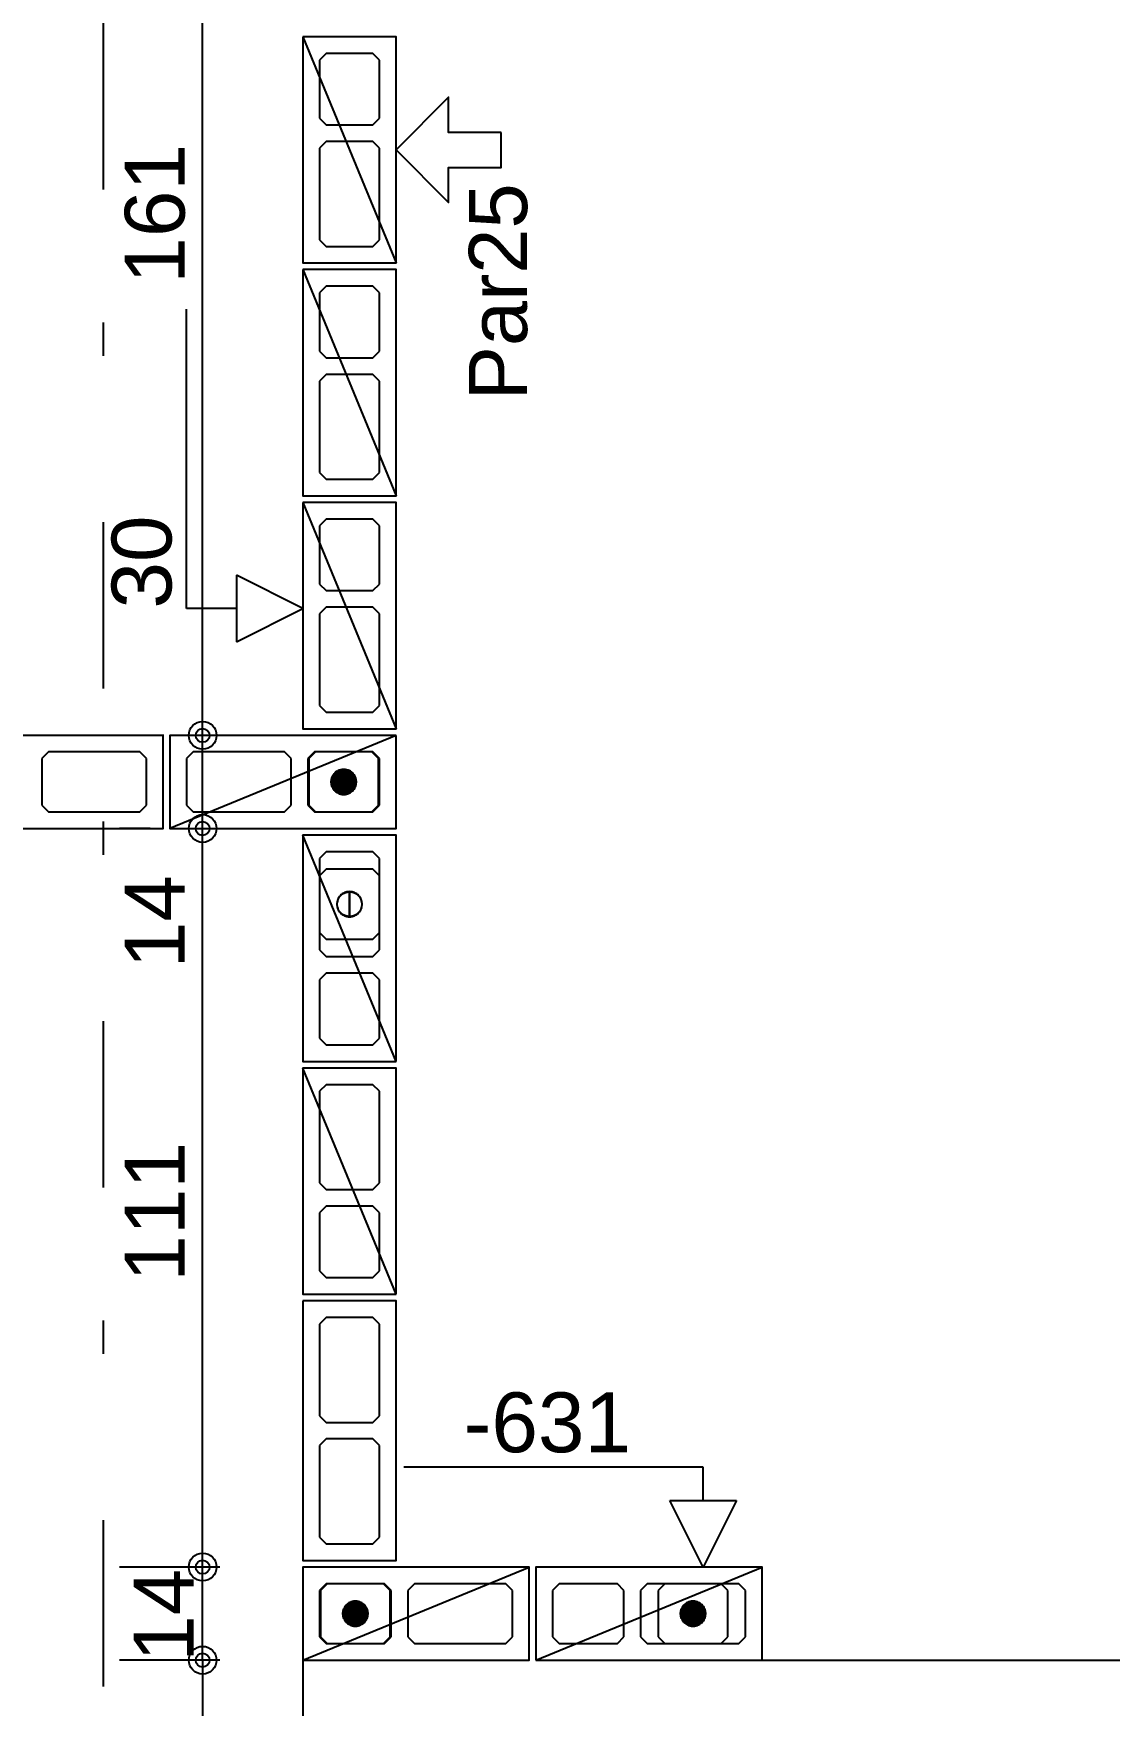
# Model space of a CAD drawing. Extents: x 0 to 119, y 0 to 84.
# Drawn here: x 26.03 to 29.26, y 39.7 to 44.73 of the extents above; entities that cross this region are included whole.
import ezdxf

# ---------------------------------------------------------------- set-up
doc = ezdxf.new("R2010")
doc.units = 0
doc.header["$MEASUREMENT"] = 0
doc.linetypes.add('ESTILO_TQS_0003', pattern=[1.5, 0.5, -0.4, 0.1, -0.5])
doc.linetypes.add('ESTILO_TQS_0005', pattern=[0.4, 0.3, -0.1])
for name, color, linetype in [('17', 90, 'CONTINUOUS'), ('18', 6, 'CONTINUOUS'), ('20', 1, 'CONTINUOUS'), ('27', 250, 'CONTINUOUS'), ('3', 7, 'CONTINUOUS'), ('35', 255, 'CONTINUOUS')]:
    doc.layers.add(name, color=color, linetype=linetype)
doc.styles.add('TQS_ARIAL', font='arial.ttf')

msp = doc.modelspace()

# ---------------------------------------------------------------- linework, layer by layer
at = {"layer": '17', "color": 90, "linetype": 'Continuous'}
for p, q in [((26.9103, 40.07), (26.8903, 40.05)), ((27.0803, 40.07), (26.9103, 40.07)), ((27.1003, 40.05), (27.0803, 40.07)), ((27.9253, 40.07), (27.9053, 40.05)), ((28.0953, 40.07), (27.9253, 40.07)), ((28.1153, 40.05), (28.0953, 40.07)), ((26.8903, 40.05), (26.8903, 39.91)), ((27.1003, 39.91), (27.1003, 40.05)), ((27.9053, 40.05), (27.9053, 39.91)), ((28.1153, 39.91), (28.1153, 40.05)), ((26.8903, 39.91), (26.9103, 39.89)), ((27.0803, 39.89), (27.1003, 39.91)), ((27.9053, 39.91), (27.9253, 39.89)), ((28.0953, 39.89), (28.1153, 39.91)), ((26.9103, 39.89), (27.0803, 39.89)), ((27.9253, 39.89), (28.0953, 39.89))]:
    msp.add_line(p, q, dxfattribs=at)
for points in [[(26.9959, 39.98), (26.995897, 39.979939), (26.995888, 39.979879), (26.995872, 39.97982), (26.995851, 39.979763), (26.995825, 39.979709), (26.995792, 39.979657), (26.995755, 39.979609), (26.995713, 39.979565), (26.995667, 39.979526), (26.995617, 39.979491), (26.995564, 39.979461), (26.995508, 39.979437), (26.99545, 39.979419), (26.995391, 39.979407), (26.99533, 39.979401), (26.99527, 39.979401), (26.995209, 39.979407), (26.99515, 39.979419), (26.995092, 39.979437), (26.995036, 39.979461), (26.994983, 39.979491), (26.994933, 39.979526), (26.994887, 39.979565), (26.994845, 39.979609), (26.994808, 39.979657), (26.994775, 39.979709), (26.994749, 39.979763), (26.994728, 39.97982), (26.994712, 39.979879), (26.994703, 39.979939), (26.9947, 39.98), (27.0331, 39.98), (27.032906, 39.983824), (27.032326, 39.987609), (27.031366, 39.991316), (27.030037, 39.994907), (27.02835, 39.998344), (27.026325, 40.001594), (27.023981, 40.004622), (27.021343, 40.007397), (27.018438, 40.009891), (27.015295, 40.012079), (27.011947, 40.013937), (27.008428, 40.015447), (27.004775, 40.016593), (27.001024, 40.017364), (26.997215, 40.017751), (26.993385, 40.017751), (26.989576, 40.017364), (26.985825, 40.016593), (26.982172, 40.015447), (26.978653, 40.013937), (26.975305, 40.012079), (26.972162, 40.009891), (26.969257, 40.007397), (26.966619, 40.004622), (26.964275, 40.001594), (26.96225, 39.998344), (26.960563, 39.994907), (26.959234, 39.991316), (26.958274, 39.987609), (26.957694, 39.983824), (26.9575, 39.98), (26.9959, 39.98)], [(28.0109, 39.98), (28.010897, 39.979939), (28.010888, 39.979879), (28.010872, 39.97982), (28.010851, 39.979763), (28.010825, 39.979709), (28.010792, 39.979657), (28.010755, 39.979609), (28.010713, 39.979565), (28.010667, 39.979526), (28.010617, 39.979491), (28.010564, 39.979461), (28.010508, 39.979437), (28.01045, 39.979419), (28.010391, 39.979407), (28.01033, 39.979401), (28.01027, 39.979401), (28.010209, 39.979407), (28.01015, 39.979419), (28.010092, 39.979437), (28.010036, 39.979461), (28.009983, 39.979491), (28.009933, 39.979526), (28.009887, 39.979565), (28.009845, 39.979609), (28.009808, 39.979657), (28.009775, 39.979709), (28.009749, 39.979763), (28.009728, 39.97982), (28.009712, 39.979879), (28.009703, 39.979939), (28.0097, 39.98), (28.0481, 39.98), (28.047906, 39.983824), (28.047326, 39.987609), (28.046366, 39.991316), (28.045037, 39.994907), (28.04335, 39.998344), (28.041325, 40.001594), (28.038981, 40.004622), (28.036343, 40.007397), (28.033438, 40.009891), (28.030295, 40.012079), (28.026947, 40.013937), (28.023428, 40.015447), (28.019775, 40.016593), (28.016024, 40.017364), (28.012215, 40.017751), (28.008385, 40.017751), (28.004576, 40.017364), (28.000825, 40.016593), (27.997172, 40.015447), (27.993653, 40.013937), (27.990305, 40.012079), (27.987162, 40.009891), (27.984257, 40.007397), (27.981619, 40.004622), (27.979275, 40.001594), (27.97725, 39.998344), (27.975563, 39.994907), (27.974234, 39.991316), (27.973274, 39.987609), (27.972694, 39.983824), (27.9725, 39.98), (28.0109, 39.98)], [(26.9947, 39.98), (26.994703, 39.980061), (26.994712, 39.980121), (26.994728, 39.98018), (26.994749, 39.980237), (26.994775, 39.980291), (26.994808, 39.980343), (26.994845, 39.980391), (26.994887, 39.980435), (26.994933, 39.980474), (26.994983, 39.980509), (26.995036, 39.980539), (26.995092, 39.980563), (26.99515, 39.980581), (26.995209, 39.980593), (26.99527, 39.980599), (26.99533, 39.980599), (26.995391, 39.980593), (26.99545, 39.980581), (26.995508, 39.980563), (26.995564, 39.980539), (26.995617, 39.980509), (26.995667, 39.980474), (26.995713, 39.980435), (26.995755, 39.980391), (26.995792, 39.980343), (26.995825, 39.980291), (26.995851, 39.980237), (26.995872, 39.98018), (26.995888, 39.980121), (26.995897, 39.980061), (26.9959, 39.98), (26.9575, 39.98), (26.957694, 39.976176), (26.958274, 39.972391), (26.959234, 39.968684), (26.960563, 39.965093), (26.96225, 39.961656), (26.964275, 39.958406), (26.966619, 39.955378), (26.969257, 39.952603), (26.972162, 39.950109), (26.975305, 39.947921), (26.978653, 39.946063), (26.982172, 39.944553), (26.985825, 39.943407), (26.989576, 39.942636), (26.993385, 39.942249), (26.997215, 39.942249), (27.001024, 39.942636), (27.004775, 39.943407), (27.008428, 39.944553), (27.011947, 39.946063), (27.015295, 39.947921), (27.018438, 39.950109), (27.021343, 39.952603), (27.023981, 39.955378), (27.026325, 39.958406), (27.02835, 39.961656), (27.030037, 39.965093), (27.031366, 39.968684), (27.032326, 39.972391), (27.032906, 39.976176), (27.0331, 39.98), (26.9947, 39.98)], [(28.0097, 39.98), (28.009703, 39.980061), (28.009712, 39.980121), (28.009728, 39.98018), (28.009749, 39.980237), (28.009775, 39.980291), (28.009808, 39.980343), (28.009845, 39.980391), (28.009887, 39.980435), (28.009933, 39.980474), (28.009983, 39.980509), (28.010036, 39.980539), (28.010092, 39.980563), (28.01015, 39.980581), (28.010209, 39.980593), (28.01027, 39.980599), (28.01033, 39.980599), (28.010391, 39.980593), (28.01045, 39.980581), (28.010508, 39.980563), (28.010564, 39.980539), (28.010617, 39.980509), (28.010667, 39.980474), (28.010713, 39.980435), (28.010755, 39.980391), (28.010792, 39.980343), (28.010825, 39.980291), (28.010851, 39.980237), (28.010872, 39.98018), (28.010888, 39.980121), (28.010897, 39.980061), (28.0109, 39.98), (27.9725, 39.98), (27.972694, 39.976176), (27.973274, 39.972391), (27.974234, 39.968684), (27.975563, 39.965093), (27.97725, 39.961656), (27.979275, 39.958406), (27.981619, 39.955378), (27.984257, 39.952603), (27.987162, 39.950109), (27.990305, 39.947921), (27.993653, 39.946063), (27.997172, 39.944553), (28.000825, 39.943407), (28.004576, 39.942636), (28.008385, 39.942249), (28.012215, 39.942249), (28.016024, 39.942636), (28.019775, 39.943407), (28.023428, 39.944553), (28.026947, 39.946063), (28.030295, 39.947921), (28.033438, 39.950109), (28.036343, 39.952603), (28.038981, 39.955378), (28.041325, 39.958406), (28.04335, 39.961656), (28.045037, 39.965093), (28.046366, 39.968684), (28.047326, 39.972391), (28.047906, 39.976176), (28.0481, 39.98), (28.0097, 39.98)]]:
    msp.add_lwpolyline(points, dxfattribs=at)
for centre in [(26.9953, 39.98), (28.0103, 39.98)]:
    msp.add_circle(centre, 0.0372, dxfattribs=at)
for points in [[(26.9959, 39.98), (26.972162, 40.009891), (26.969257, 40.007397)], [(26.9959, 39.98), (26.975305, 40.012079), (26.972162, 40.009891)], [(26.9959, 39.98), (26.978653, 40.013937), (26.975305, 40.012079)], [(26.9959, 39.98), (26.982172, 40.015447), (26.978653, 40.013937)], [(26.9959, 39.98), (26.985825, 40.016593), (26.982172, 40.015447)], [(26.9959, 39.98), (26.989576, 40.017364), (26.985825, 40.016593)], [(26.9959, 39.98), (26.993385, 40.017751), (26.989576, 40.017364)], [(26.9959, 39.98), (26.997215, 40.017751), (26.993385, 40.017751)], [(27.0331, 39.98), (26.997215, 40.017751), (26.9959, 39.98)], [(27.0331, 39.98), (27.001024, 40.017364), (26.997215, 40.017751)], [(27.0331, 39.98), (27.004775, 40.016593), (27.001024, 40.017364)], [(27.0331, 39.98), (27.008428, 40.015447), (27.004775, 40.016593)], [(27.0331, 39.98), (27.011947, 40.013937), (27.008428, 40.015447)], [(27.0331, 39.98), (27.015295, 40.012079), (27.011947, 40.013937)], [(27.0331, 39.98), (27.018438, 40.009891), (27.015295, 40.012079)], [(27.0331, 39.98), (27.021343, 40.007397), (27.018438, 40.009891)], [(28.0109, 39.98), (27.987162, 40.009891), (27.984257, 40.007397)], [(28.0109, 39.98), (27.990305, 40.012079), (27.987162, 40.009891)], [(28.0109, 39.98), (27.993653, 40.013937), (27.990305, 40.012079)], [(28.0109, 39.98), (27.997172, 40.015447), (27.993653, 40.013937)], [(28.0109, 39.98), (28.000825, 40.016593), (27.997172, 40.015447)], [(28.0109, 39.98), (28.004576, 40.017364), (28.000825, 40.016593)], [(28.0109, 39.98), (28.008385, 40.017751), (28.004576, 40.017364)], [(28.0109, 39.98), (28.012215, 40.017751), (28.008385, 40.017751)], [(28.0481, 39.98), (28.012215, 40.017751), (28.0109, 39.98)], [(28.0481, 39.98), (28.016024, 40.017364), (28.012215, 40.017751)], [(28.0481, 39.98), (28.019775, 40.016593), (28.016024, 40.017364)], [(28.0481, 39.98), (28.023428, 40.015447), (28.019775, 40.016593)], [(28.0481, 39.98), (28.026947, 40.013937), (28.023428, 40.015447)], [(28.0481, 39.98), (28.030295, 40.012079), (28.026947, 40.013937)], [(28.0481, 39.98), (28.033438, 40.009891), (28.030295, 40.012079)], [(28.0481, 39.98), (28.036343, 40.007397), (28.033438, 40.009891)], [(26.9959, 39.98), (26.957694, 39.983824), (26.9575, 39.98)], [(26.9947, 39.98), (26.9575, 39.98), (26.957694, 39.976176)], [(26.9959, 39.98), (26.958274, 39.987609), (26.957694, 39.983824)], [(26.9947, 39.98), (26.957694, 39.976176), (26.958274, 39.972391)], [(26.9959, 39.98), (26.959234, 39.991316), (26.958274, 39.987609)], [(26.9947, 39.98), (26.958274, 39.972391), (26.959234, 39.968684)], [(26.9959, 39.98), (26.960563, 39.994907), (26.959234, 39.991316)], [(26.9947, 39.98), (26.959234, 39.968684), (26.960563, 39.965093)], [(26.9959, 39.98), (26.96225, 39.998344), (26.960563, 39.994907)], [(26.9947, 39.98), (26.960563, 39.965093), (26.96225, 39.961656)], [(26.9959, 39.98), (26.964275, 40.001594), (26.96225, 39.998344)], [(26.9947, 39.98), (26.96225, 39.961656), (26.964275, 39.958406)], [(26.9959, 39.98), (26.966619, 40.004622), (26.964275, 40.001594)], [(26.9947, 39.98), (26.964275, 39.958406), (26.966619, 39.955378)], [(26.9959, 39.98), (26.969257, 40.007397), (26.966619, 40.004622)], [(26.9947, 39.98), (26.966619, 39.955378), (26.969257, 39.952603)], [(26.9947, 39.98), (26.969257, 39.952603), (26.972162, 39.950109)], [(26.9947, 39.98), (26.972162, 39.950109), (26.975305, 39.947921)], [(26.9947, 39.98), (26.975305, 39.947921), (26.978653, 39.946063)], [(26.9947, 39.98), (26.978653, 39.946063), (26.982172, 39.944553)], [(26.9947, 39.98), (26.982172, 39.944553), (26.985825, 39.943407)], [(26.9947, 39.98), (26.985825, 39.943407), (26.989576, 39.942636)], [(26.9947, 39.98), (26.989576, 39.942636), (26.993385, 39.942249)], [(26.9947, 39.98), (26.993385, 39.942249), (26.997215, 39.942249)], [(26.994933, 39.980474), (26.994728, 39.98018), (26.9947, 39.98)], [(26.994933, 39.980474), (26.9947, 39.98), (26.9947, 39.98)], [(26.994933, 39.980474), (26.9947, 39.98), (26.9947, 39.98)], [(26.994933, 39.980474), (26.9947, 39.98), (26.9947, 39.98)], [(26.994933, 39.980474), (26.9947, 39.98), (26.9947, 39.98)], [(26.994933, 39.980474), (26.9947, 39.98), (26.9947, 39.98)], [(26.994933, 39.980474), (26.9947, 39.98), (26.9947, 39.98)], [(26.994933, 39.980474), (26.9947, 39.98), (26.9947, 39.98)], [(26.994933, 39.980474), (26.9947, 39.98), (26.9947, 39.98)], [(26.994933, 39.980474), (26.9947, 39.98), (26.9947, 39.98)], [(26.994933, 39.980474), (26.9947, 39.98), (26.9947, 39.98)], [(26.994933, 39.980474), (26.9947, 39.98), (26.9947, 39.98)], [(26.994933, 39.980474), (26.9947, 39.98), (26.9947, 39.98)], [(26.994933, 39.980474), (26.9947, 39.98), (26.9947, 39.98)], [(26.994933, 39.980474), (26.9947, 39.98), (26.9947, 39.98)], [(26.994933, 39.980474), (26.9947, 39.98), (26.9947, 39.98)], [(26.994933, 39.980474), (26.9947, 39.98), (26.9947, 39.98)], [(26.994933, 39.980474), (26.9947, 39.98), (26.9947, 39.98)], [(26.994933, 39.980474), (26.9947, 39.98), (26.9947, 39.98)], [(26.994933, 39.980474), (26.9947, 39.98), (26.9947, 39.98)], [(26.994933, 39.980474), (26.9947, 39.98), (26.9947, 39.98)], [(26.994933, 39.980474), (26.9947, 39.98), (26.9947, 39.98)], [(26.994933, 39.980474), (26.9947, 39.98), (26.9947, 39.98)], [(26.9947, 39.98), (26.997215, 39.942249), (27.0331, 39.98)], [(26.994933, 39.980474), (26.994775, 39.980291), (26.994728, 39.98018)], [(26.994933, 39.980474), (26.994808, 39.980343), (26.994775, 39.980291)], [(26.994933, 39.980474), (26.994845, 39.980391), (26.994808, 39.980343)], [(26.994933, 39.980474), (26.994887, 39.980435), (26.994845, 39.980391)], [(26.994933, 39.980474), (26.994933, 39.980474), (26.994887, 39.980435)], [(26.994933, 39.980474), (26.994887, 39.980435), (26.994887, 39.980435)], [(26.994933, 39.980474), (26.994933, 39.980474), (26.994933, 39.980474)], [(26.9959, 39.98), (26.995667, 39.979526), (26.995667, 39.979526)], [(26.9959, 39.98), (26.995667, 39.979526), (26.995667, 39.979526)], [(26.9959, 39.98), (26.995667, 39.979526), (26.995713, 39.979565)], [(26.9959, 39.98), (26.995713, 39.979565), (26.995713, 39.979565)], [(26.9959, 39.98), (26.995713, 39.979565), (26.995755, 39.979609)], [(26.9959, 39.98), (26.995755, 39.979609), (26.995792, 39.979657)], [(26.9959, 39.98), (26.995792, 39.979657), (26.995825, 39.979709)], [(26.9959, 39.98), (26.995825, 39.979709), (26.995872, 39.97982)], [(26.9959, 39.98), (26.995872, 39.97982), (26.9959, 39.98)], [(26.9959, 39.98), (26.9959, 39.98), (26.9959, 39.98)], [(26.9959, 39.98), (26.9959, 39.98), (26.9959, 39.98)], [(26.9959, 39.98), (26.9959, 39.98), (26.9959, 39.98)], [(26.9959, 39.98), (26.9959, 39.98), (26.9959, 39.98)], [(26.9959, 39.98), (26.9959, 39.98), (26.9959, 39.98)], [(26.9959, 39.98), (26.9959, 39.98), (26.9959, 39.98)], [(26.9959, 39.98), (26.9959, 39.98), (26.9959, 39.98)], [(26.9959, 39.98), (26.9959, 39.98), (26.9959, 39.98)], [(26.9959, 39.98), (26.9959, 39.98), (26.9959, 39.98)], [(26.9959, 39.98), (26.9959, 39.98), (26.9959, 39.98)], [(26.9959, 39.98), (26.9959, 39.98), (26.9959, 39.98)], [(26.9959, 39.98), (26.9959, 39.98), (26.9959, 39.98)], [(26.9959, 39.98), (26.9959, 39.98), (26.9959, 39.98)], [(26.9959, 39.98), (26.9959, 39.98), (26.9959, 39.98)], [(26.9959, 39.98), (26.9959, 39.98), (26.9959, 39.98)], [(26.9959, 39.98), (26.9959, 39.98), (26.9959, 39.98)], [(26.9959, 39.98), (26.9959, 39.98), (26.9959, 39.98)], [(26.9959, 39.98), (26.9959, 39.98), (26.9959, 39.98)], [(26.9959, 39.98), (26.9959, 39.98), (26.9959, 39.98)], [(26.9959, 39.98), (26.9959, 39.98), (26.9959, 39.98)], [(26.9959, 39.98), (26.9959, 39.98), (26.9959, 39.98)], [(27.0331, 39.98), (26.997215, 39.942249), (27.001024, 39.942636)], [(27.0331, 39.98), (27.001024, 39.942636), (27.004775, 39.943407)], [(27.0331, 39.98), (27.004775, 39.943407), (27.008428, 39.944553)], [(27.0331, 39.98), (27.008428, 39.944553), (27.011947, 39.946063)], [(27.0331, 39.98), (27.011947, 39.946063), (27.015295, 39.947921)], [(27.0331, 39.98), (27.015295, 39.947921), (27.018438, 39.950109)], [(27.0331, 39.98), (27.018438, 39.950109), (27.021343, 39.952603)], [(27.0331, 39.98), (27.023981, 40.004622), (27.021343, 40.007397)], [(27.0331, 39.98), (27.021343, 39.952603), (27.023981, 39.955378)], [(27.0331, 39.98), (27.026325, 40.001594), (27.023981, 40.004622)], [(27.0331, 39.98), (27.023981, 39.955378), (27.026325, 39.958406)], [(27.0331, 39.98), (27.02835, 39.998344), (27.026325, 40.001594)], [(27.0331, 39.98), (27.026325, 39.958406), (27.02835, 39.961656)], [(27.0331, 39.98), (27.030037, 39.994907), (27.02835, 39.998344)], [(27.0331, 39.98), (27.02835, 39.961656), (27.030037, 39.965093)], [(27.0331, 39.98), (27.031366, 39.991316), (27.030037, 39.994907)], [(27.0331, 39.98), (27.030037, 39.965093), (27.031366, 39.968684)], [(27.0331, 39.98), (27.032326, 39.987609), (27.031366, 39.991316)], [(27.0331, 39.98), (27.031366, 39.968684), (27.032326, 39.972391)], [(27.0331, 39.98), (27.032906, 39.983824), (27.032326, 39.987609)], [(27.0331, 39.98), (27.032326, 39.972391), (27.032906, 39.976176)], [(28.0109, 39.98), (27.972694, 39.983824), (27.9725, 39.98)], [(28.0097, 39.98), (27.9725, 39.98), (27.972694, 39.976176)], [(28.0109, 39.98), (27.973274, 39.987609), (27.972694, 39.983824)], [(28.0097, 39.98), (27.972694, 39.976176), (27.973274, 39.972391)], [(28.0109, 39.98), (27.974234, 39.991316), (27.973274, 39.987609)], [(28.0097, 39.98), (27.973274, 39.972391), (27.974234, 39.968684)], [(28.0109, 39.98), (27.975563, 39.994907), (27.974234, 39.991316)], [(28.0097, 39.98), (27.974234, 39.968684), (27.975563, 39.965093)], [(28.0109, 39.98), (27.97725, 39.998344), (27.975563, 39.994907)], [(28.0097, 39.98), (27.975563, 39.965093), (27.97725, 39.961656)], [(28.0109, 39.98), (27.979275, 40.001594), (27.97725, 39.998344)], [(28.0097, 39.98), (27.97725, 39.961656), (27.979275, 39.958406)], [(28.0109, 39.98), (27.981619, 40.004622), (27.979275, 40.001594)], [(28.0097, 39.98), (27.979275, 39.958406), (27.981619, 39.955378)], [(28.0109, 39.98), (27.984257, 40.007397), (27.981619, 40.004622)], [(28.0097, 39.98), (27.981619, 39.955378), (27.984257, 39.952603)], [(28.0097, 39.98), (27.984257, 39.952603), (27.987162, 39.950109)], [(28.0097, 39.98), (27.987162, 39.950109), (27.990305, 39.947921)], [(28.0097, 39.98), (27.990305, 39.947921), (27.993653, 39.946063)], [(28.0097, 39.98), (27.993653, 39.946063), (27.997172, 39.944553)], [(28.0097, 39.98), (27.997172, 39.944553), (28.000825, 39.943407)], [(28.0097, 39.98), (28.000825, 39.943407), (28.004576, 39.942636)], [(28.0097, 39.98), (28.004576, 39.942636), (28.008385, 39.942249)], [(28.0097, 39.98), (28.008385, 39.942249), (28.012215, 39.942249)], [(28.009933, 39.980474), (28.009728, 39.98018), (28.0097, 39.98)], [(28.009933, 39.980474), (28.0097, 39.98), (28.0097, 39.98)], [(28.009933, 39.980474), (28.0097, 39.98), (28.0097, 39.98)], [(28.009933, 39.980474), (28.0097, 39.98), (28.0097, 39.98)], [(28.009933, 39.980474), (28.0097, 39.98), (28.0097, 39.98)], [(28.009933, 39.980474), (28.0097, 39.98), (28.0097, 39.98)], [(28.009933, 39.980474), (28.0097, 39.98), (28.0097, 39.98)], [(28.009933, 39.980474), (28.0097, 39.98), (28.0097, 39.98)], [(28.009933, 39.980474), (28.0097, 39.98), (28.0097, 39.98)], [(28.009933, 39.980474), (28.0097, 39.98), (28.0097, 39.98)], [(28.009933, 39.980474), (28.0097, 39.98), (28.0097, 39.98)], [(28.009933, 39.980474), (28.0097, 39.98), (28.0097, 39.98)], [(28.009933, 39.980474), (28.0097, 39.98), (28.0097, 39.98)], [(28.009933, 39.980474), (28.0097, 39.98), (28.0097, 39.98)], [(28.009933, 39.980474), (28.0097, 39.98), (28.0097, 39.98)], [(28.009933, 39.980474), (28.0097, 39.98), (28.0097, 39.98)], [(28.009933, 39.980474), (28.0097, 39.98), (28.0097, 39.98)], [(28.009933, 39.980474), (28.0097, 39.98), (28.0097, 39.98)], [(28.009933, 39.980474), (28.0097, 39.98), (28.0097, 39.98)], [(28.009933, 39.980474), (28.0097, 39.98), (28.0097, 39.98)], [(28.009933, 39.980474), (28.0097, 39.98), (28.0097, 39.98)], [(28.009933, 39.980474), (28.0097, 39.98), (28.0097, 39.98)], [(28.009933, 39.980474), (28.0097, 39.98), (28.0097, 39.98)], [(28.0097, 39.98), (28.012215, 39.942249), (28.0481, 39.98)], [(28.009933, 39.980474), (28.009775, 39.980291), (28.009728, 39.98018)], [(28.009933, 39.980474), (28.009808, 39.980343), (28.009775, 39.980291)], [(28.009933, 39.980474), (28.009845, 39.980391), (28.009808, 39.980343)], [(28.009933, 39.980474), (28.009887, 39.980435), (28.009845, 39.980391)], [(28.009933, 39.980474), (28.009933, 39.980474), (28.009887, 39.980435)], [(28.009933, 39.980474), (28.009887, 39.980435), (28.009887, 39.980435)], [(28.009933, 39.980474), (28.009933, 39.980474), (28.009933, 39.980474)], [(28.0109, 39.98), (28.010667, 39.979526), (28.010667, 39.979526)], [(28.0109, 39.98), (28.010667, 39.979526), (28.010667, 39.979526)], [(28.0109, 39.98), (28.010667, 39.979526), (28.010713, 39.979565)], [(28.0109, 39.98), (28.010713, 39.979565), (28.010713, 39.979565)], [(28.0109, 39.98), (28.010713, 39.979565), (28.010755, 39.979609)], [(28.0109, 39.98), (28.010755, 39.979609), (28.010792, 39.979657)], [(28.0109, 39.98), (28.010792, 39.979657), (28.010825, 39.979709)], [(28.0109, 39.98), (28.010825, 39.979709), (28.010872, 39.97982)], [(28.0109, 39.98), (28.010872, 39.97982), (28.0109, 39.98)], [(28.0109, 39.98), (28.0109, 39.98), (28.0109, 39.98)], [(28.0109, 39.98), (28.0109, 39.98), (28.0109, 39.98)], [(28.0109, 39.98), (28.0109, 39.98), (28.0109, 39.98)], [(28.0109, 39.98), (28.0109, 39.98), (28.0109, 39.98)], [(28.0109, 39.98), (28.0109, 39.98), (28.0109, 39.98)], [(28.0109, 39.98), (28.0109, 39.98), (28.0109, 39.98)], [(28.0109, 39.98), (28.0109, 39.98), (28.0109, 39.98)], [(28.0109, 39.98), (28.0109, 39.98), (28.0109, 39.98)], [(28.0109, 39.98), (28.0109, 39.98), (28.0109, 39.98)], [(28.0109, 39.98), (28.0109, 39.98), (28.0109, 39.98)], [(28.0109, 39.98), (28.0109, 39.98), (28.0109, 39.98)], [(28.0109, 39.98), (28.0109, 39.98), (28.0109, 39.98)], [(28.0109, 39.98), (28.0109, 39.98), (28.0109, 39.98)], [(28.0109, 39.98), (28.0109, 39.98), (28.0109, 39.98)], [(28.0109, 39.98), (28.0109, 39.98), (28.0109, 39.98)], [(28.0109, 39.98), (28.0109, 39.98), (28.0109, 39.98)], [(28.0109, 39.98), (28.0109, 39.98), (28.0109, 39.98)], [(28.0109, 39.98), (28.0109, 39.98), (28.0109, 39.98)], [(28.0109, 39.98), (28.0109, 39.98), (28.0109, 39.98)], [(28.0109, 39.98), (28.0109, 39.98), (28.0109, 39.98)], [(28.0109, 39.98), (28.0109, 39.98), (28.0109, 39.98)], [(28.0481, 39.98), (28.012215, 39.942249), (28.016024, 39.942636)], [(28.0481, 39.98), (28.016024, 39.942636), (28.019775, 39.943407)], [(28.0481, 39.98), (28.019775, 39.943407), (28.023428, 39.944553)], [(28.0481, 39.98), (28.023428, 39.944553), (28.026947, 39.946063)], [(28.0481, 39.98), (28.026947, 39.946063), (28.030295, 39.947921)], [(28.0481, 39.98), (28.030295, 39.947921), (28.033438, 39.950109)], [(28.0481, 39.98), (28.033438, 39.950109), (28.036343, 39.952603)], [(28.0481, 39.98), (28.038981, 40.004622), (28.036343, 40.007397)], [(28.0481, 39.98), (28.036343, 39.952603), (28.038981, 39.955378)], [(28.0481, 39.98), (28.041325, 40.001594), (28.038981, 40.004622)], [(28.0481, 39.98), (28.038981, 39.955378), (28.041325, 39.958406)], [(28.0481, 39.98), (28.04335, 39.998344), (28.041325, 40.001594)], [(28.0481, 39.98), (28.041325, 39.958406), (28.04335, 39.961656)], [(28.0481, 39.98), (28.045037, 39.994907), (28.04335, 39.998344)], [(28.0481, 39.98), (28.04335, 39.961656), (28.045037, 39.965093)], [(28.0481, 39.98), (28.046366, 39.991316), (28.045037, 39.994907)], [(28.0481, 39.98), (28.045037, 39.965093), (28.046366, 39.968684)], [(28.0481, 39.98), (28.047326, 39.987609), (28.046366, 39.991316)], [(28.0481, 39.98), (28.046366, 39.968684), (28.047326, 39.972391)], [(28.0481, 39.98), (28.047906, 39.983824), (28.047326, 39.987609)], [(28.0481, 39.98), (28.047326, 39.972391), (28.047906, 39.976176)]]:
    msp.add_solid(points, dxfattribs=at)
at = {"layer": '18', "color": 6, "linetype": 'ESTILO_TQS_0003'}
msp.add_line((26.2378, 71.761279), (26.2378, 35.258524), dxfattribs=at)
at = {"layer": '18', "color": 6, "linetype": 'Continuous'}
for p, q in [((26.4878, 43.001298), (26.4878, 43.901298)), ((26.8378, 43.001298), (26.6378, 43.101298)), ((26.6378, 43.101298), (26.6378, 42.901298)), ((26.6378, 43.001298), (26.4878, 43.001298)), ((26.6378, 42.901298), (26.8378, 43.001298))]:
    msp.add_line(p, q, dxfattribs=at)
at = {"layer": '20', "color": 1, "linetype": 'Continuous'}
for p, q in [((28.040588, 40.42), (27.140588, 40.42)), ((28.040588, 40.32), (28.040588, 40.42)), ((28.040588, 40.12), (27.940588, 40.32)), ((27.940588, 40.32), (28.140588, 40.32)), ((28.140588, 40.32), (28.040588, 40.12))]:
    msp.add_line(p, q, dxfattribs=at)
at = {"layer": '27', "color": 250, "linetype": 'ESTILO_TQS_0005'}
for points in [[(26.9078, 44.670049), (26.8878, 44.650049), (26.8878, 44.475049), (26.9078, 44.455049), (27.0478, 44.455049), (27.0678, 44.475049), (27.0678, 44.650049), (27.0478, 44.670049), (26.9078, 44.670049)], [(26.9078, 44.405049), (26.8878, 44.385049), (26.8878, 44.110049), (26.9078, 44.090049), (27.0478, 44.090049), (27.0678, 44.110049), (27.0678, 44.385049), (27.0478, 44.405049), (26.9078, 44.405049)], [(26.9078, 43.970049), (26.8878, 43.950049), (26.8878, 43.775049), (26.9078, 43.755049), (27.0478, 43.755049), (27.0678, 43.775049), (27.0678, 43.950049), (27.0478, 43.970049), (26.9078, 43.970049)], [(26.9078, 43.705049), (26.8878, 43.685049), (26.8878, 43.410049), (26.9078, 43.390049), (27.0478, 43.390049), (27.0678, 43.410049), (27.0678, 43.685049), (27.0478, 43.705049), (26.9078, 43.705049)], [(26.9078, 43.270049), (26.8878, 43.250049), (26.8878, 43.075049), (26.9078, 43.055049), (27.0478, 43.055049), (27.0678, 43.075049), (27.0678, 43.250049), (27.0478, 43.270049), (26.9078, 43.270049)], [(26.9078, 43.005049), (26.8878, 42.985049), (26.8878, 42.710049), (26.9078, 42.690049), (27.0478, 42.690049), (27.0678, 42.710049), (27.0678, 42.985049), (27.0478, 43.005049), (26.9078, 43.005049)], [(26.0528, 42.410049), (26.0728, 42.390049), (26.3478, 42.390049), (26.3678, 42.410049), (26.3678, 42.550049), (26.3478, 42.570049), (26.0728, 42.570049), (26.0528, 42.550049), (26.0528, 42.410049)], [(26.8028, 42.550049), (26.7828, 42.570049), (26.5078, 42.570049), (26.4878, 42.550049), (26.4878, 42.410049), (26.5078, 42.390049), (26.7828, 42.390049), (26.8028, 42.410049), (26.8028, 42.550049)], [(27.0678, 42.550049), (27.0478, 42.570049), (26.8728, 42.570049), (26.8528, 42.550049), (26.8528, 42.410049), (26.8728, 42.390049), (27.0478, 42.390049), (27.0678, 42.410049), (27.0678, 42.550049)], [(27.047804, 41.955049), (27.067804, 41.975049), (27.067804, 42.250049), (27.047804, 42.270049), (26.907804, 42.270049), (26.887804, 42.250049), (26.887804, 41.975049), (26.907804, 41.955049), (27.047804, 41.955049)], [(27.047804, 41.690049), (27.067804, 41.710049), (27.067804, 41.885049), (27.047804, 41.905049), (26.907804, 41.905049), (26.887804, 41.885049), (26.887804, 41.710049), (26.907804, 41.690049), (27.047804, 41.690049)], [(27.047804, 41.255049), (27.067804, 41.275049), (27.067804, 41.550049), (27.047804, 41.570049), (26.907804, 41.570049), (26.887804, 41.550049), (26.887804, 41.275049), (26.907804, 41.255049), (27.047804, 41.255049)], [(27.047804, 40.990049), (27.067804, 41.010049), (27.067804, 41.185049), (27.047804, 41.205049), (26.907804, 41.205049), (26.887804, 41.185049), (26.887804, 41.010049), (26.907804, 40.990049), (27.047804, 40.990049)], [(26.9078, 40.87), (26.8878, 40.85), (26.8878, 40.575), (26.9078, 40.555), (27.0478, 40.555), (27.0678, 40.575), (27.0678, 40.85), (27.0478, 40.87), (26.9078, 40.87)], [(26.9078, 40.505), (26.8878, 40.485), (26.8878, 40.21), (26.9078, 40.19), (27.0478, 40.19), (27.0678, 40.21), (27.0678, 40.485), (27.0478, 40.505), (26.9078, 40.505)], [(26.8878, 39.91), (26.9078, 39.89), (27.0828, 39.89), (27.1028, 39.91), (27.1028, 40.05), (27.0828, 40.07), (26.9078, 40.07), (26.8878, 40.05), (26.8878, 39.91)], [(27.1528, 39.91), (27.1728, 39.89), (27.4478, 39.89), (27.4678, 39.91), (27.4678, 40.05), (27.4478, 40.07), (27.1728, 40.07), (27.1528, 40.05), (27.1528, 39.91)], [(27.5878, 39.91), (27.6078, 39.89), (27.7828, 39.89), (27.8028, 39.91), (27.8028, 40.05), (27.7828, 40.07), (27.6078, 40.07), (27.5878, 40.05), (27.5878, 39.91)], [(27.8528, 39.91), (27.8728, 39.89), (28.1478, 39.89), (28.1678, 39.91), (28.1678, 40.05), (28.1478, 40.07), (27.8728, 40.07), (27.8528, 40.05), (27.8528, 39.91)]]:
    msp.add_lwpolyline(points, dxfattribs=at)
at = {"layer": '3', "color": 7, "linetype": 'Continuous'}
for p, q in [((26.8378, 44.720049), (27.1178, 44.040049)), ((26.8378, 44.020049), (27.1178, 43.340049)), ((26.8378, 43.320049), (27.1178, 42.640049)), ((27.1178, 42.620049), (26.4378, 42.340049)), ((26.8753, 42.570048), (26.8553, 42.550049)), ((26.8553, 42.550049), (26.8553, 42.410048)), ((27.0453, 42.570049), (26.8753, 42.570048)), ((27.0653, 42.550049), (27.0453, 42.570049)), ((27.0653, 42.410048), (27.0653, 42.550049)), ((26.8553, 42.410048), (26.8753, 42.390048)), ((26.8753, 42.390048), (27.0453, 42.390049)), ((27.0453, 42.390049), (27.0653, 42.410048)), ((27.117804, 41.640049), (26.837804, 42.320049)), ((26.907804, 42.217549), (26.887804, 42.197549)), ((26.887804, 42.197549), (26.887804, 42.027548)), ((27.047804, 42.217549), (26.907804, 42.217549)), ((27.067804, 42.197549), (27.047804, 42.217549)), ((27.067804, 42.027548), (27.067804, 42.197549)), ((26.887804, 42.027548), (26.907804, 42.007548)), ((27.047804, 42.007549), (27.067804, 42.027548)), ((26.907804, 42.007548), (27.047804, 42.007549)), ((27.117804, 40.940049), (26.837804, 41.620049)), ((26.8378, 39.84), (27.5178, 40.12)), ((27.5378, 39.84), (28.2178, 40.12))]:
    msp.add_line(p, q, dxfattribs=at)
for points in [[(26.8378, 44.720049), (26.8378, 44.040049), (27.1178, 44.040049), (27.1178, 44.720049), (26.8378, 44.720049)], [(27.433747, 44.432706), (27.275774, 44.432706), (27.275774, 44.538022), (27.1178, 44.380049), (27.275774, 44.222075), (27.275774, 44.327391), (27.433747, 44.327391), (27.433747, 44.432706)], [(26.8378, 44.020049), (26.8378, 43.340049), (27.1178, 43.340049), (27.1178, 44.020049), (26.8378, 44.020049)], [(26.8378, 43.320049), (26.8378, 42.640049), (27.1178, 42.640049), (27.1178, 43.320049), (26.8378, 43.320049)], [(25.6378, 42.340049), (26.4178, 42.340049), (26.4178, 42.620049), (25.6378, 42.620049), (25.6378, 42.340049)], [(27.1178, 42.620049), (26.4378, 42.620049), (26.4378, 42.340049), (27.1178, 42.340049), (27.1178, 42.620049)], [(26.9609, 42.480049), (26.960897, 42.479988), (26.960888, 42.479928), (26.960872, 42.479869), (26.960851, 42.479812), (26.960825, 42.479757), (26.960792, 42.479706), (26.960755, 42.479658), (26.960713, 42.479614), (26.960667, 42.479574), (26.960617, 42.479539), (26.960564, 42.47951), (26.960508, 42.479486), (26.96045, 42.479468), (26.960391, 42.479455), (26.96033, 42.479449), (26.96027, 42.479449), (26.960209, 42.479455), (26.96015, 42.479468), (26.960092, 42.479486), (26.960036, 42.47951), (26.959983, 42.479539), (26.959933, 42.479574), (26.959887, 42.479614), (26.959845, 42.479658), (26.959808, 42.479706), (26.959775, 42.479757), (26.959749, 42.479812), (26.959728, 42.479869), (26.959712, 42.479928), (26.959703, 42.479988), (26.9597, 42.480049), (26.9981, 42.480049), (26.997906, 42.483873), (26.997326, 42.487658), (26.996366, 42.491364), (26.995037, 42.494955), (26.99335, 42.498393), (26.991325, 42.501642), (26.988981, 42.50467), (26.986343, 42.507446), (26.983438, 42.50994), (26.980295, 42.512127), (26.976947, 42.513986), (26.973428, 42.515496), (26.969775, 42.516642), (26.966024, 42.517413), (26.962215, 42.5178), (26.958385, 42.5178), (26.954576, 42.517413), (26.950825, 42.516642), (26.947172, 42.515496), (26.943653, 42.513986), (26.940305, 42.512127), (26.937162, 42.50994), (26.934257, 42.507446), (26.931619, 42.50467), (26.929275, 42.501642), (26.92725, 42.498393), (26.925563, 42.494955), (26.924234, 42.491364), (26.923274, 42.487658), (26.922694, 42.483873), (26.9225, 42.480048), (26.9609, 42.480049)], [(26.9597, 42.480049), (26.959703, 42.480109), (26.959712, 42.480169), (26.959728, 42.480228), (26.959749, 42.480285), (26.959775, 42.48034), (26.959808, 42.480391), (26.959845, 42.480439), (26.959887, 42.480483), (26.959933, 42.480523), (26.959983, 42.480558), (26.960036, 42.480587), (26.960092, 42.480611), (26.96015, 42.480629), (26.960209, 42.480642), (26.96027, 42.480648), (26.96033, 42.480648), (26.960391, 42.480642), (26.96045, 42.480629), (26.960508, 42.480611), (26.960564, 42.480587), (26.960617, 42.480558), (26.960667, 42.480523), (26.960713, 42.480483), (26.960755, 42.480439), (26.960792, 42.480391), (26.960825, 42.48034), (26.960851, 42.480285), (26.960872, 42.480228), (26.960888, 42.480169), (26.960897, 42.480109), (26.9609, 42.480049), (26.9225, 42.480048), (26.922694, 42.476224), (26.923274, 42.472439), (26.924234, 42.468733), (26.925563, 42.465142), (26.92725, 42.461704), (26.929275, 42.458455), (26.931619, 42.455427), (26.934257, 42.452651), (26.937162, 42.450157), (26.940305, 42.44797), (26.943653, 42.446111), (26.947172, 42.444601), (26.950825, 42.443455), (26.954576, 42.442684), (26.958385, 42.442297), (26.962215, 42.442297), (26.966024, 42.442684), (26.969775, 42.443455), (26.973428, 42.444601), (26.976947, 42.446111), (26.980295, 42.44797), (26.983438, 42.450157), (26.986343, 42.452651), (26.988981, 42.455427), (26.991325, 42.458455), (26.99335, 42.461704), (26.995037, 42.465142), (26.996366, 42.468733), (26.997326, 42.472439), (26.997906, 42.476224), (26.9981, 42.480049), (26.9597, 42.480049)], [(27.117804, 41.640049), (27.117804, 42.320049), (26.837804, 42.320049), (26.837804, 41.640049), (27.117804, 41.640049)], [(26.977804, 42.113149), (26.977864, 42.113145), (26.977924, 42.113136), (26.977983, 42.113121), (26.97804, 42.1131), (26.978095, 42.113073), (26.978146, 42.113041), (26.978194, 42.113004), (26.978239, 42.112962), (26.978278, 42.112916), (26.978313, 42.112866), (26.978342, 42.112813), (26.978366, 42.112757), (26.978385, 42.112699), (26.978397, 42.112639), (26.978403, 42.112579), (26.978403, 42.112518), (26.978397, 42.112458), (26.978385, 42.112398), (26.978366, 42.11234), (26.978342, 42.112284), (26.978313, 42.112231), (26.978278, 42.112181), (26.978239, 42.112135), (26.978194, 42.112093), (26.978146, 42.112056), (26.978095, 42.112024), (26.97804, 42.111997), (26.977983, 42.111976), (26.977924, 42.111961), (26.977864, 42.111952), (26.977804, 42.111949), (26.977804, 42.150349), (26.973979, 42.150155), (26.970195, 42.149575), (26.966488, 42.148615), (26.962897, 42.147285), (26.959459, 42.145599), (26.95621, 42.143573), (26.953182, 42.14123), (26.950406, 42.138591), (26.947912, 42.135686), (26.945725, 42.132543), (26.943867, 42.129195), (26.942357, 42.125677), (26.94121, 42.122023), (26.94044, 42.118272), (26.940052, 42.114463), (26.940052, 42.110634), (26.94044, 42.106825), (26.94121, 42.103074), (26.942357, 42.09942), (26.943867, 42.095902), (26.945725, 42.092554), (26.947912, 42.089411), (26.950406, 42.086506), (26.953182, 42.083867), (26.95621, 42.081524), (26.959459, 42.079498), (26.962897, 42.077812), (26.966488, 42.076482), (26.970195, 42.075522), (26.97398, 42.074942), (26.977804, 42.074749), (26.977804, 42.113149)], [(26.977804, 42.111949), (26.977743, 42.111952), (26.977683, 42.111961), (26.977624, 42.111976), (26.977567, 42.111997), (26.977512, 42.112024), (26.977461, 42.112056), (26.977413, 42.112093), (26.977369, 42.112135), (26.977329, 42.112181), (26.977294, 42.112231), (26.977265, 42.112284), (26.977241, 42.11234), (26.977223, 42.112398), (26.977211, 42.112458), (26.977204, 42.112518), (26.977204, 42.112579), (26.977211, 42.112639), (26.977223, 42.112699), (26.977241, 42.112757), (26.977265, 42.112813), (26.977294, 42.112866), (26.977329, 42.112916), (26.977369, 42.112962), (26.977413, 42.113004), (26.977461, 42.113041), (26.977512, 42.113073), (26.977567, 42.1131), (26.977624, 42.113121), (26.977683, 42.113136), (26.977743, 42.113145), (26.977804, 42.113149), (26.977804, 42.074749), (26.981628, 42.074942), (26.985413, 42.075522), (26.98912, 42.076482), (26.99271, 42.077812), (26.996148, 42.079498), (26.999398, 42.081524), (27.002426, 42.083867), (27.005201, 42.086506), (27.007695, 42.089411), (27.009882, 42.092554), (27.011741, 42.095902), (27.013251, 42.09942), (27.014397, 42.103074), (27.015168, 42.106825), (27.015555, 42.110634), (27.015555, 42.114463), (27.015168, 42.118272), (27.014397, 42.122023), (27.013251, 42.125677), (27.011741, 42.129195), (27.009882, 42.132543), (27.007695, 42.135686), (27.005201, 42.138591), (27.002426, 42.14123), (26.999398, 42.143573), (26.996148, 42.145599), (26.99271, 42.147285), (26.98912, 42.148615), (26.985413, 42.149575), (26.981628, 42.150155), (26.977804, 42.150349), (26.977804, 42.111949)], [(27.117804, 40.940049), (27.117804, 41.620049), (26.837804, 41.620049), (26.837804, 40.940049), (27.117804, 40.940049)], [(26.8378, 40.92), (26.8378, 40.14), (27.1178, 40.14), (27.1178, 40.92), (26.8378, 40.92)], [(26.8378, 39.84), (27.5178, 39.84), (27.5178, 40.12), (26.8378, 40.12), (26.8378, 39.84)], [(27.5378, 39.84), (28.2178, 39.84), (28.2178, 40.12), (27.5378, 40.12), (27.5378, 39.84)], [(26.8378, 39.84), (26.8378, 37.44), (33.6178, 37.44), (33.6178, 38.44)], [(28.2178, 39.84), (31.2378, 39.84)]]:
    msp.add_lwpolyline(points, dxfattribs=at)
for centre in [(26.9603, 42.480049), (26.977804, 42.112549)]:
    msp.add_circle(centre, 0.0372, dxfattribs=at)
for points in [[(26.9609, 42.480049), (26.922694, 42.483873), (26.9225, 42.480048)], [(26.9597, 42.480049), (26.9225, 42.480048), (26.922694, 42.476224)], [(26.9609, 42.480049), (26.923274, 42.487658), (26.922694, 42.483873)], [(26.9597, 42.480049), (26.922694, 42.476224), (26.923274, 42.472439)], [(26.9609, 42.480049), (26.924234, 42.491364), (26.923274, 42.487658)], [(26.9597, 42.480049), (26.923274, 42.472439), (26.924234, 42.468733)], [(26.9609, 42.480049), (26.925563, 42.494955), (26.924234, 42.491364)], [(26.9597, 42.480049), (26.924234, 42.468733), (26.925563, 42.465142)], [(26.9609, 42.480049), (26.92725, 42.498393), (26.925563, 42.494955)], [(26.9597, 42.480049), (26.925563, 42.465142), (26.92725, 42.461704)], [(26.9609, 42.480049), (26.929275, 42.501642), (26.92725, 42.498393)], [(26.9597, 42.480049), (26.92725, 42.461704), (26.929275, 42.458455)], [(26.9609, 42.480049), (26.931619, 42.50467), (26.929275, 42.501642)], [(26.9597, 42.480049), (26.929275, 42.458455), (26.931619, 42.455427)], [(26.9609, 42.480049), (26.934257, 42.507446), (26.931619, 42.50467)], [(26.9597, 42.480049), (26.931619, 42.455427), (26.934257, 42.452651)], [(26.9609, 42.480049), (26.937162, 42.50994), (26.934257, 42.507446)], [(26.9597, 42.480049), (26.934257, 42.452651), (26.937162, 42.450157)], [(26.9609, 42.480049), (26.940305, 42.512127), (26.937162, 42.50994)], [(26.9597, 42.480049), (26.937162, 42.450157), (26.940305, 42.44797)], [(26.9609, 42.480049), (26.943653, 42.513986), (26.940305, 42.512127)], [(26.9597, 42.480049), (26.940305, 42.44797), (26.943653, 42.446111)], [(26.9609, 42.480049), (26.947172, 42.515496), (26.943653, 42.513986)], [(26.9597, 42.480049), (26.943653, 42.446111), (26.947172, 42.444601)], [(26.9609, 42.480049), (26.950825, 42.516642), (26.947172, 42.515496)], [(26.9597, 42.480049), (26.947172, 42.444601), (26.950825, 42.443455)], [(26.9609, 42.480049), (26.954576, 42.517413), (26.950825, 42.516642)], [(26.9597, 42.480049), (26.950825, 42.443455), (26.954576, 42.442684)], [(26.9609, 42.480049), (26.958385, 42.5178), (26.954576, 42.517413)], [(26.9597, 42.480049), (26.954576, 42.442684), (26.958385, 42.442297)], [(26.9609, 42.480049), (26.962215, 42.5178), (26.958385, 42.5178)], [(26.9597, 42.480049), (26.958385, 42.442297), (26.962215, 42.442297)], [(26.959933, 42.480523), (26.959728, 42.480228), (26.9597, 42.480049)], [(26.959933, 42.480523), (26.9597, 42.480049), (26.9597, 42.480049)], [(26.959933, 42.480523), (26.9597, 42.480049), (26.9597, 42.480049)], [(26.959933, 42.480523), (26.9597, 42.480049), (26.9597, 42.480049)], [(26.959933, 42.480523), (26.9597, 42.480049), (26.9597, 42.480049)], [(26.959933, 42.480523), (26.9597, 42.480049), (26.9597, 42.480049)], [(26.959933, 42.480523), (26.9597, 42.480049), (26.9597, 42.480049)], [(26.959933, 42.480523), (26.9597, 42.480049), (26.9597, 42.480049)], [(26.959933, 42.480523), (26.9597, 42.480049), (26.9597, 42.480049)], [(26.959933, 42.480523), (26.9597, 42.480049), (26.9597, 42.480049)], [(26.959933, 42.480523), (26.9597, 42.480049), (26.9597, 42.480049)], [(26.959933, 42.480523), (26.9597, 42.480049), (26.9597, 42.480049)], [(26.959933, 42.480523), (26.9597, 42.480049), (26.9597, 42.480049)], [(26.959933, 42.480523), (26.9597, 42.480049), (26.9597, 42.480049)], [(26.959933, 42.480523), (26.9597, 42.480049), (26.9597, 42.480049)], [(26.959933, 42.480523), (26.9597, 42.480049), (26.9597, 42.480049)], [(26.959933, 42.480523), (26.9597, 42.480049), (26.9597, 42.480049)], [(26.959933, 42.480523), (26.9597, 42.480049), (26.9597, 42.480049)], [(26.959933, 42.480523), (26.9597, 42.480049), (26.9597, 42.480049)], [(26.959933, 42.480523), (26.9597, 42.480049), (26.9597, 42.480049)], [(26.959933, 42.480523), (26.9597, 42.480049), (26.9597, 42.480049)], [(26.959933, 42.480523), (26.9597, 42.480049), (26.9597, 42.480049)], [(26.959933, 42.480523), (26.9597, 42.480049), (26.9597, 42.480049)], [(26.9597, 42.480049), (26.962215, 42.442297), (26.9981, 42.480049)], [(26.959933, 42.480523), (26.959775, 42.48034), (26.959728, 42.480228)], [(26.959933, 42.480523), (26.959808, 42.480391), (26.959775, 42.48034)], [(26.959933, 42.480523), (26.959845, 42.480439), (26.959808, 42.480391)], [(26.959933, 42.480523), (26.959887, 42.480483), (26.959845, 42.480439)], [(26.959933, 42.480523), (26.959933, 42.480523), (26.959887, 42.480483)], [(26.959933, 42.480523), (26.959887, 42.480483), (26.959887, 42.480483)], [(26.959933, 42.480523), (26.959933, 42.480523), (26.959933, 42.480523)], [(26.9609, 42.480049), (26.960667, 42.479574), (26.960667, 42.479574)], [(26.9609, 42.480049), (26.960667, 42.479574), (26.960667, 42.479574)], [(26.9609, 42.480049), (26.960667, 42.479574), (26.960713, 42.479614)], [(26.9609, 42.480049), (26.960713, 42.479614), (26.960713, 42.479614)], [(26.9609, 42.480049), (26.960713, 42.479614), (26.960755, 42.479658)], [(26.9609, 42.480049), (26.960755, 42.479658), (26.960792, 42.479706)], [(26.9609, 42.480049), (26.960792, 42.479706), (26.960825, 42.479757)], [(26.9609, 42.480049), (26.960825, 42.479757), (26.960872, 42.479869)], [(26.9609, 42.480049), (26.960872, 42.479869), (26.9609, 42.480049)], [(26.9981, 42.480049), (26.962215, 42.5178), (26.9609, 42.480049)], [(26.9609, 42.480049), (26.9609, 42.480049), (26.9609, 42.480049)], [(26.9609, 42.480049), (26.9609, 42.480049), (26.9609, 42.480049)], [(26.9609, 42.480049), (26.9609, 42.480049), (26.9609, 42.480049)], [(26.9609, 42.480049), (26.9609, 42.480049), (26.9609, 42.480049)], [(26.9609, 42.480049), (26.9609, 42.480049), (26.9609, 42.480049)], [(26.9609, 42.480049), (26.9609, 42.480049), (26.9609, 42.480049)], [(26.9609, 42.480049), (26.9609, 42.480049), (26.9609, 42.480049)], [(26.9609, 42.480049), (26.9609, 42.480049), (26.9609, 42.480049)], [(26.9609, 42.480049), (26.9609, 42.480049), (26.9609, 42.480049)], [(26.9609, 42.480049), (26.9609, 42.480049), (26.9609, 42.480049)], [(26.9609, 42.480049), (26.9609, 42.480049), (26.9609, 42.480049)], [(26.9609, 42.480049), (26.9609, 42.480049), (26.9609, 42.480049)], [(26.9609, 42.480049), (26.9609, 42.480049), (26.9609, 42.480049)], [(26.9609, 42.480049), (26.9609, 42.480049), (26.9609, 42.480049)], [(26.9609, 42.480049), (26.9609, 42.480049), (26.9609, 42.480049)], [(26.9609, 42.480049), (26.9609, 42.480049), (26.9609, 42.480049)], [(26.9609, 42.480049), (26.9609, 42.480049), (26.9609, 42.480049)], [(26.9609, 42.480049), (26.9609, 42.480049), (26.9609, 42.480049)], [(26.9609, 42.480049), (26.9609, 42.480049), (26.9609, 42.480049)], [(26.9609, 42.480049), (26.9609, 42.480049), (26.9609, 42.480049)], [(26.9609, 42.480049), (26.9609, 42.480049), (26.9609, 42.480049)], [(26.9981, 42.480049), (26.966024, 42.517413), (26.962215, 42.5178)], [(26.9981, 42.480049), (26.962215, 42.442297), (26.966024, 42.442684)], [(26.9981, 42.480049), (26.969775, 42.516642), (26.966024, 42.517413)], [(26.9981, 42.480049), (26.966024, 42.442684), (26.969775, 42.443455)], [(26.9981, 42.480049), (26.973428, 42.515496), (26.969775, 42.516642)], [(26.9981, 42.480049), (26.969775, 42.443455), (26.973428, 42.444601)], [(26.9981, 42.480049), (26.976947, 42.513986), (26.973428, 42.515496)], [(26.9981, 42.480049), (26.973428, 42.444601), (26.976947, 42.446111)], [(26.9981, 42.480049), (26.980295, 42.512127), (26.976947, 42.513986)], [(26.9981, 42.480049), (26.976947, 42.446111), (26.980295, 42.44797)], [(26.9981, 42.480049), (26.983438, 42.50994), (26.980295, 42.512127)], [(26.9981, 42.480049), (26.980295, 42.44797), (26.983438, 42.450157)], [(26.9981, 42.480049), (26.986343, 42.507446), (26.983438, 42.50994)], [(26.9981, 42.480049), (26.983438, 42.450157), (26.986343, 42.452651)], [(26.9981, 42.480049), (26.988981, 42.50467), (26.986343, 42.507446)], [(26.9981, 42.480049), (26.986343, 42.452651), (26.988981, 42.455427)], [(26.9981, 42.480049), (26.991325, 42.501642), (26.988981, 42.50467)], [(26.9981, 42.480049), (26.988981, 42.455427), (26.991325, 42.458455)], [(26.9981, 42.480049), (26.99335, 42.498393), (26.991325, 42.501642)], [(26.9981, 42.480049), (26.991325, 42.458455), (26.99335, 42.461704)], [(26.9981, 42.480049), (26.995037, 42.494955), (26.99335, 42.498393)], [(26.9981, 42.480049), (26.99335, 42.461704), (26.995037, 42.465142)], [(26.9981, 42.480049), (26.996366, 42.491364), (26.995037, 42.494955)], [(26.9981, 42.480049), (26.995037, 42.465142), (26.996366, 42.468733)], [(26.9981, 42.480049), (26.997326, 42.487658), (26.996366, 42.491364)], [(26.9981, 42.480049), (26.996366, 42.468733), (26.997326, 42.472439)], [(26.9981, 42.480049), (26.997906, 42.483873), (26.997326, 42.487658)], [(26.9981, 42.480049), (26.997326, 42.472439), (26.997906, 42.476224)]]:
    msp.add_solid(points, dxfattribs=at)
at = {"layer": '35', "color": 255, "linetype": 'Continuous'}
for p, q in [((26.536339, 42.620049), (26.536339, 45.840049)), ((26.419788, 42.620049), (26.286339, 42.620049)), ((26.419788, 42.620049), (26.286339, 42.620049)), ((26.536339, 42.340049), (26.536339, 42.620049)), ((26.669788, 42.620049), (26.669788, 42.620049)), ((26.669788, 42.620049), (26.669788, 42.620049)), ((26.378257, 42.340049), (26.286339, 42.340049)), ((26.378257, 42.340049), (26.286339, 42.340049)), ((26.536339, 40.12), (26.536339, 42.340049)), ((26.628257, 42.340049), (26.628257, 42.340049)), ((26.628257, 42.340049), (26.628257, 42.340049)), ((26.5878, 40.12), (26.286339, 40.12)), ((26.5878, 40.12), (26.286339, 40.12)), ((26.536339, 39.84), (26.536339, 40.12)), ((26.8378, 40.12), (26.8378, 40.12)), ((26.8378, 40.12), (26.8378, 40.12)), ((26.5878, 39.84), (26.286339, 39.84)), ((26.5878, 39.84), (26.286339, 39.84)), ((26.536339, 39.84), (26.536339, 37.44)), ((26.8378, 39.84), (26.8378, 39.84)), ((26.8378, 39.84), (26.8378, 39.84)), ((26.8378, 39.84), (26.8378, 39.84)), ((27.1178, 39.84), (27.1178, 39.84)), ((27.1178, 39.84), (27.1178, 39.84)), ((28.2178, 39.84), (28.2178, 39.84)), ((28.2178, 39.84), (28.2178, 39.84))]:
    msp.add_line(p, q, dxfattribs=at)
for centre, radius in [((26.536339, 42.620049), 0.041625), ((26.536339, 42.620049), 0.041625), ((26.536339, 42.620049), 0.02075), ((26.536339, 42.620049), 0.02075), ((26.536339, 42.340049), 0.041625), ((26.536339, 42.340049), 0.041625), ((26.536339, 42.340049), 0.02075), ((26.536339, 42.340049), 0.02075), ((26.536339, 40.12), 0.041625), ((26.536339, 40.12), 0.041625), ((26.536339, 40.12), 0.02075), ((26.536339, 40.12), 0.02075), ((26.536339, 39.84), 0.041625), ((26.536339, 39.84), 0.041625), ((26.536339, 39.84), 0.02075), ((26.536339, 39.84), 0.02075)]:
    msp.add_circle(centre, radius, dxfattribs=at)

# ---------------------------------------------------------------- texts
at = {"layer": '18', "color": 6, "linetype": 'ESTILO_TQS_0003', "style": 'TQS_ARIAL'}
msp.add_text('30', height=0.18, rotation=90, dxfattribs=at).set_placement((26.4428, 43.001298))
at = {"layer": '20', "color": 1, "linetype": 'ESTILO_TQS_0003', "style": 'TQS_ARIAL'}
msp.add_text('-631', height=0.18, dxfattribs=at).set_placement((27.320588, 40.465))
at = {"layer": '3', "color": 7, "linetype": 'Continuous', "style": 'TQS_ARIAL'}
msp.add_text('Par25', height=0.175, rotation=90, dxfattribs=at).set_placement((27.51155, 43.627186))
at = {"layer": '35', "color": 255, "linetype": 'Continuous', "style": 'TQS_ARIAL'}
for s, p in [('161', (26.482339, 43.978049)), ('14', (26.482339, 41.920049)), ('111', (26.482339, 40.978024)), ('14', (26.509185, 39.835321))]:
    msp.add_text(s, height=0.18, rotation=90, dxfattribs=at).set_placement(p)

doc.saveas('drawing.dxf')
